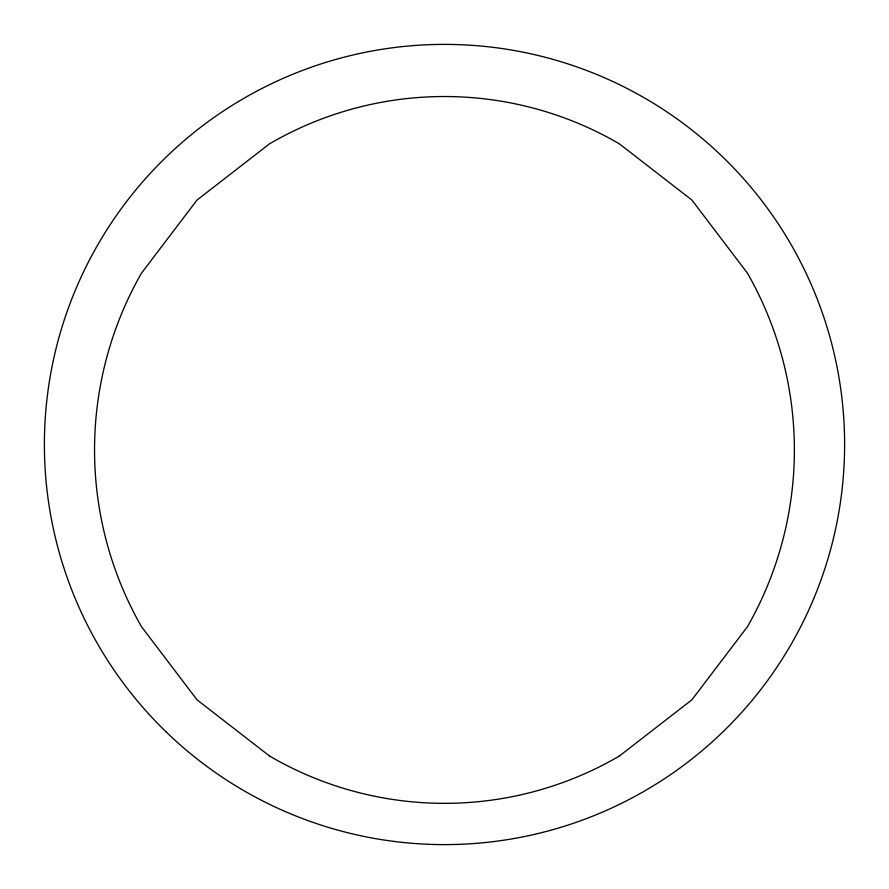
<?xml version="1.0" encoding="UTF-8"?>
<svg xmlns="http://www.w3.org/2000/svg" width="889" height="889" viewBox="0 0 889 889"><rect width="100%" height="100%" fill="white"/><g stroke="black" fill="none" stroke-linecap="round" stroke-linejoin="round"><path stroke-width="1.33" d="M619.411 755.994L691.886 699.832L747.493 626.634A356.367 356.367 0 0 0 747.482 273.234L691.886 200.036L619.411 143.874A347.021 347.021 0 0 0 269.5 143.851L197.036 200.036L141.429 273.223A356.367 356.367 0 0 0 141.44 626.623L197.036 699.832L269.5 755.994M619.422 756.006A347.021 347.021 0 0 1 269.5 756.006M166.432 732.192A400.106 400.106 0 0 0 832.682 541.468A400.106 400.106 0 0 0 334.386 59.841A400.106 400.106 0 0 0 166.432 732.192"/></g></svg>
